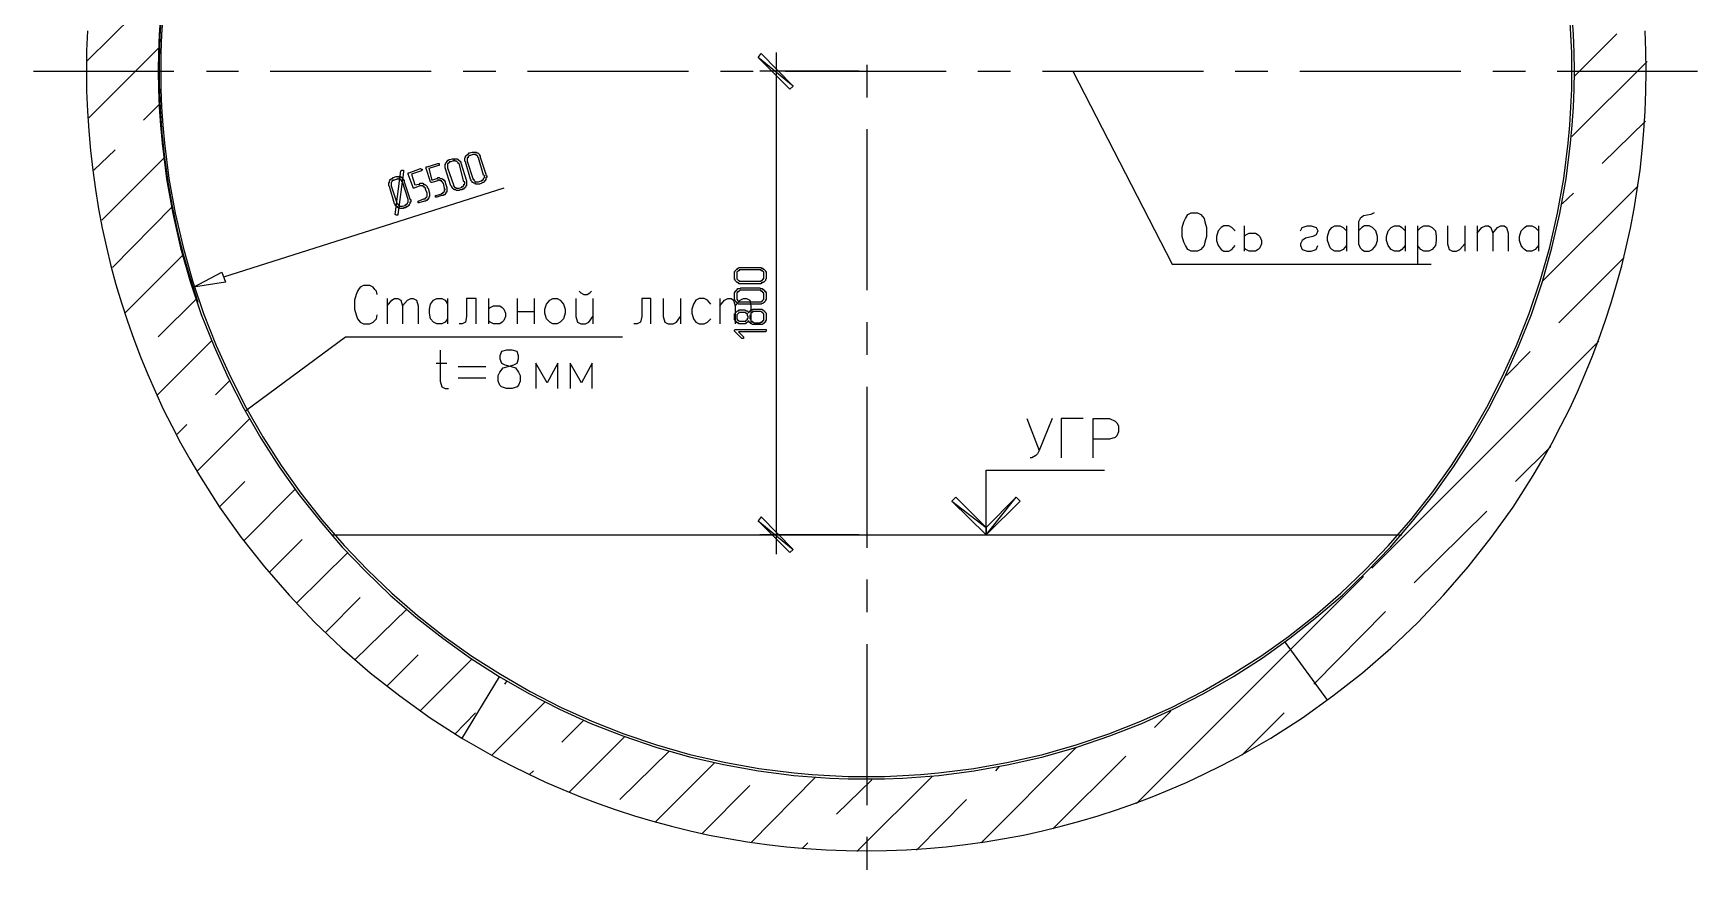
# Model space of a CAD drawing. Header units: millimetres. Extents: x 1 to 1188, y 1 to 840.
# Drawn here: x 850.3 to 979.7, y 202.1 to 267.1 of the extents above; entities that cross this region are included whole.
import ezdxf

# ---------------------------------------------------------------- set-up
doc = ezdxf.new("R2010")
doc.units = ezdxf.units.MM
doc.layers.add('GEOMETRY', color=7, linetype='Continuous')
doc.layers.add('TEXT_OUTLINE', color=7, linetype='Continuous')

msp = doc.modelspace()

# ---------------------------------------------------------------- linework, layer by layer
at = {"layer": 'GEOMETRY'}
for points in [[(854.53, 264.99), (860.05, 270.45)], [(970.1, 263.79), (973.4, 267.09)], [(854.65, 260.55), (860.18, 266.07)], [(908.06, 265.63), (908.06, 226.64)], [(850.34, 264.17), (861.26, 264.17)], [(863.8, 264.17), (866.27, 264.17)], [(868.75, 264.17), (881.26, 264.17)], [(883.74, 264.17), (886.28, 264.17)], [(888.75, 264.17), (901.26, 264.17)], [(903.74, 264.17), (906.28, 264.17)], [(914.53, 264.17), (906.79, 264.17)], [(908.76, 264.17), (921.27, 264.17)], [(915.11, 264.68), (915.11, 262.13)], [(923.74, 264.17), (926.28, 264.17)], [(928.76, 264.17), (941.27, 264.17)], [(931.11, 264.17), (938.85, 249.18), (958.98, 249.18)], [(943.74, 264.17), (946.28, 264.17)], [(948.76, 264.17), (961.27, 264.17)], [(963.75, 264.17), (966.29, 264.17)], [(968.76, 264.17), (979.68, 264.17)], [(969.91, 259.09), (975.75, 264.93)], [(858.91, 260.36), (860.18, 261.63)], [(972.26, 256.99), (975.62, 260.29)], [(915.11, 259.66), (915.11, 247.15)], [(855.03, 256.48), (856.69, 258.07)], [(855.67, 252.61), (860.56, 257.5)], [(886.91, 255.09), (865.13, 248.17)], [(967.68, 247.91), (975.05, 255.28)], [(856.49, 248.93), (861.13, 253.63)], [(969.14, 253.88), (970.03, 254.71)], [(954.54, 253.18), (954.28, 253.05), (953.71, 252.93), (953.46, 252.74), (953.33, 252.48), (953.33, 250.77), (953.46, 250.45), (953.59, 250.32), (953.78, 250.2), (954.16, 250.2), (954.41, 250.32), (954.67, 250.64), (954.79, 251.02), (954.79, 251.34), (954.67, 251.78), (954.54, 251.91), (954.41, 252.04), (954.16, 252.17), (953.78, 252.17), (953.59, 252.04), (953.33, 251.78)], [(943.74, 251.78), (943.49, 252.04), (943.24, 252.17), (942.86, 252.17), (942.66, 252.04), (942.41, 251.78), (942.28, 251.34), (942.28, 251.02), (942.41, 250.64), (942.66, 250.32), (942.86, 250.2), (943.24, 250.2), (943.49, 250.32), (943.74, 250.64)], [(944.44, 252.17), (944.44, 250.2)], [(944.44, 251.34), (944.57, 251.47), (944.82, 251.59), (945.33, 251.59), (945.52, 251.47), (945.65, 251.34), (945.78, 251.02), (945.78, 250.77), (945.65, 250.45), (945.52, 250.32), (945.33, 250.2), (944.82, 250.2), (944.57, 250.32), (944.44, 250.45)], [(948.82, 251.78), (948.95, 252.04), (949.33, 252.17), (949.65, 252.17), (950.03, 252.04), (950.16, 251.78), (950.03, 251.47), (949.78, 251.34), (949.21, 251.21), (948.95, 251.02), (948.82, 250.77), (948.82, 250.64), (948.95, 250.32), (949.33, 250.2), (949.65, 250.2), (950.03, 250.32), (950.16, 250.64)], [(952.38, 250.64), (952.13, 250.32), (951.87, 250.2), (951.49, 250.2), (951.24, 250.32), (951.11, 250.45), (950.92, 251.02), (950.92, 251.34), (951.05, 251.78), (951.24, 252.04), (951.49, 252.17), (951.87, 252.17), (952.13, 252.04), (952.38, 251.78)], [(952.38, 252.17), (952.38, 250.2)], [(956.95, 250.64), (956.7, 250.32), (956.51, 250.2), (956.13, 250.2), (955.87, 250.32), (955.75, 250.45), (955.62, 250.64), (955.49, 251.02), (955.49, 251.34), (955.62, 251.78), (955.87, 252.04), (956.13, 252.17), (956.51, 252.17), (956.7, 252.04), (956.95, 251.78)], [(956.95, 252.17), (956.95, 250.2)], [(957.9, 252.17), (957.9, 249.18)], [(957.9, 251.78), (958.16, 252.04), (958.41, 252.17), (958.79, 252.17), (959.05, 252.04), (959.3, 251.78), (959.37, 251.34), (959.37, 251.02), (959.3, 250.64), (959.05, 250.32), (958.79, 250.2), (958.41, 250.2), (958.16, 250.32), (957.9, 250.64)], [(960.25, 252.17), (960.25, 250.77), (960.38, 250.32), (960.63, 250.2), (960.95, 250.2), (961.21, 250.32), (961.59, 250.77)], [(961.59, 252.17), (961.59, 250.2)], [(962.54, 252.17), (962.54, 250.2)], [(962.54, 251.59), (962.92, 252.04), (963.18, 252.17), (963.43, 252.17), (963.62, 252.04), (963.75, 251.59), (963.75, 250.2)], [(963.75, 251.59), (964.13, 252.04), (964.38, 252.17), (964.64, 252.17), (964.83, 252.04), (964.95, 251.59), (964.95, 250.2)], [(967.3, 250.64), (967.05, 250.32), (966.79, 250.2), (966.41, 250.2), (966.22, 250.32), (966.1, 250.45), (965.97, 250.64), (965.84, 251.02), (965.84, 251.34), (965.97, 251.78), (966.22, 252.04), (966.41, 252.17), (966.79, 252.17), (967.05, 252.04), (967.3, 251.78)], [(967.3, 252.17), (967.3, 250.2)], [(857.51, 245.43), (862.02, 249.94)], [(968.89, 244.61), (973.97, 249.69)], [(877.07, 246.83), (877.01, 247.09), (876.88, 247.21), (876.75, 247.4), (876.5, 247.53), (875.99, 247.53), (875.74, 247.4), (875.61, 247.21), (875.54, 247.09), (875.42, 246.83), (875.29, 246.39), (875.29, 245.69), (875.42, 245.24), (875.54, 244.93), (875.74, 244.67), (875.99, 244.55), (876.5, 244.55), (876.75, 244.67), (877.01, 244.93), (877.07, 245.24)], [(892.75, 247.09), (892.88, 246.96), (893.13, 246.83), (893.39, 246.83), (893.58, 246.96), (893.71, 247.09)], [(860.05, 243.53), (863.04, 246.51)], [(877.83, 246.51), (877.83, 244.55)], [(877.83, 245.94), (878.21, 246.39), (878.4, 246.51), (878.66, 246.51), (878.91, 246.39), (879.04, 245.94), (879.04, 244.55)], [(879.04, 245.94), (879.42, 246.39), (879.67, 246.51), (879.86, 246.51), (880.12, 246.39), (880.24, 245.94), (880.24, 244.55)], [(882.53, 244.93), (882.34, 244.67), (882.09, 244.55), (881.7, 244.55), (881.45, 244.67), (881.2, 244.93), (881.13, 245.37), (881.13, 245.69), (881.2, 246.07), (881.45, 246.39), (881.7, 246.51), (882.09, 246.51), (882.34, 246.39), (882.53, 246.07)], [(882.53, 246.51), (882.53, 244.55)], [(884.75, 244.55), (884.75, 246.51), (883.99, 246.51), (883.99, 245.12), (883.93, 244.67), (883.67, 244.55), (883.42, 244.55)], [(885.71, 246.51), (885.71, 244.55)], [(885.71, 245.69), (885.83, 245.82), (886.09, 245.94), (886.59, 245.94), (886.78, 245.82), (886.91, 245.69), (887.04, 245.37), (887.04, 245.12), (886.91, 244.8), (886.78, 244.67), (886.59, 244.55), (886.09, 244.55), (885.83, 244.67), (885.71, 244.8)], [(887.93, 246.51), (887.93, 244.55)], [(889.26, 246.51), (889.26, 244.55)], [(892.5, 246.51), (892.5, 245.12), (892.63, 244.67), (892.88, 244.55), (893.26, 244.55), (893.52, 244.67), (893.83, 245.12)], [(893.83, 246.51), (893.83, 244.55)], [(898.34, 244.55), (898.34, 246.51), (897.64, 246.51), (897.64, 245.12), (897.52, 244.67), (897.26, 244.55), (897.01, 244.55)], [(899.29, 246.51), (899.29, 245.12), (899.42, 244.67), (899.68, 244.55), (900.06, 244.55), (900.31, 244.67), (900.63, 245.12)], [(900.63, 246.51), (900.63, 244.55)], [(902.98, 246.07), (902.72, 246.39), (902.47, 246.51), (902.09, 246.51), (901.83, 246.39), (901.64, 246.07), (901.52, 245.69), (901.52, 245.37), (901.64, 244.93), (901.83, 244.67), (902.09, 244.55), (902.47, 244.55), (902.72, 244.67), (902.98, 244.93)], [(903.68, 246.51), (903.68, 244.55)], [(903.68, 245.94), (904.06, 246.39), (904.31, 246.51), (904.56, 246.51), (904.76, 246.39), (904.88, 245.94), (904.88, 244.55)], [(904.88, 245.94), (905.26, 246.39), (905.52, 246.51), (905.77, 246.51), (906.03, 246.39), (906.09, 245.94), (906.09, 244.55)], [(887.93, 245.5), (889.26, 245.5)], [(915.11, 244.67), (915.11, 242.13)], [(859.99, 239.02), (864.24, 243.28)], [(866.85, 237.81), (874.59, 243.53), (896.12, 243.53)], [(954.35, 225.56), (972, 243.21)], [(881.96, 242.51), (881.96, 240.1), (882.09, 239.66), (882.34, 239.53), (882.59, 239.53)], [(964.83, 240.54), (966.67, 242.39)], [(881.64, 241.5), (882.47, 241.5)], [(883.36, 241.24), (885.51, 241.24)], [(891.1, 239.53), (891.1, 241.5), (890.28, 239.97), (889.39, 241.5), (889.39, 239.53)], [(893.77, 239.53), (893.77, 241.5), (892.94, 239.97), (892.06, 241.5), (892.06, 239.53)], [(864.5, 239.02), (865.64, 240.16)], [(883.36, 240.35), (885.51, 240.35)], [(915.11, 239.66), (915.11, 227.15)], [(861.51, 235.97), (862.27, 236.73)], [(863.1, 233.12), (867.16, 237.18)], [(927.55, 237.18), (928.5, 234.7)], [(929.52, 237.18), (928.5, 234.7), (928.38, 234.45), (928.25, 234.32), (927.93, 234.13), (927.81, 234.13)], [(931.93, 237.18), (930.22, 237.18), (930.22, 234.13)], [(932.69, 234.13), (932.69, 237.18), (933.97, 237.18), (934.41, 236.99), (934.54, 236.86), (934.66, 236.61), (934.66, 236.16), (934.54, 235.85), (934.41, 235.72), (933.97, 235.59), (932.69, 235.59)], [(965.53, 232.29), (968.26, 235.02)], [(924.38, 228.16), (926.73, 231.08), (927.04, 230.77), (924.38, 228.16), (924.38, 233.18), (933.58, 233.18)], [(864.81, 230.32), (866.78, 232.29)], [(866.72, 227.72), (870.72, 231.72)], [(957.65, 224.42), (963.3, 230)], [(868.69, 225.24), (871.23, 227.78)], [(873.51, 228.16), (956.7, 228.16)], [(914.53, 228.16), (906.79, 228.16)], [(917.65, 228.16), (927.36, 228.16)], [(870.78, 222.83), (874.78, 226.77)], [(915.11, 224.67), (915.11, 222.13)], [(936.06, 207.27), (953.71, 224.92)], [(873.01, 220.54), (875.74, 223.27)], [(875.35, 218.45), (879.36, 222.38)], [(949.84, 216.54), (955.43, 222.19)], [(877.83, 216.42), (880.24, 218.83)], [(915.11, 219.65), (915.11, 207.14)], [(947.62, 219.78), (950.92, 215.27)], [(880.43, 214.51), (884.43, 218.51)], [(886.53, 217.11), (883.61, 212.29)], [(886.98, 216.54), (887.17, 216.8)], [(885.96, 211.02), (890.09, 215.14)], [(883.1, 212.67), (884.69, 214.32)], [(891.42, 212.03), (893.13, 213.75)], [(937.46, 213.18), (938.73, 214.45)], [(944.25, 211.02), (947.55, 214.32)], [(891.99, 208.16), (896.31, 212.48)], [(895.93, 207.59), (899.74, 211.33)], [(924, 204.22), (931.36, 211.59)], [(929.58, 205.3), (935.23, 210.95)], [(888.88, 209.49), (889.2, 209.81)], [(898.66, 205.81), (903.29, 210.45)], [(925.14, 209.81), (925.39, 210.13)], [(902.28, 204.92), (906.03, 208.67)], [(906.09, 204.22), (911.11, 209.3)], [(912.76, 206.45), (915.49, 209.11)], [(914.34, 203.53), (920.19, 209.37)], [(918.98, 203.65), (922.85, 207.59)], [(915.11, 204.67), (915.11, 202.13)], [(910.09, 203.78), (910.53, 204.22)]]:
    msp.add_lwpolyline(points, dxfattribs=at)
for points in [[(909.39, 263.02), (906.66, 265.25), (906.91, 265.56)], [(909.14, 262.77), (909.39, 263.02), (906.66, 265.25)], [(885.51, 256.17), (885.51, 256.1), (885.58, 256.04), (885.58, 255.91), (885.51, 255.91), (885.51, 255.72), (885.45, 255.72), (885.45, 255.66), (885.39, 255.66), (885.39, 255.59), (885.32, 255.53), (885.26, 255.53), (885.2, 255.47), (885.01, 255.4), (884.69, 255.4), (884.69, 255.47), (884.56, 255.47), (884.5, 255.53), (884.43, 255.53), (884.43, 255.59), (884.37, 255.66), (884.37, 255.72), (884.31, 255.78), (883.93, 257.12), (883.86, 257.18), (883.86, 257.44), (883.93, 257.5), (883.93, 257.56), (884.12, 257.75), (884.18, 257.75), (884.18, 257.82), (884.24, 257.82), (884.43, 257.88), (884.75, 257.88), (884.82, 257.82), (884.88, 257.82), (885.01, 257.69), (885.01, 257.63), (885.07, 257.63), (885.07, 257.5)], [(885.32, 256.1), (884.94, 257.44), (884.88, 257.5), (884.88, 257.56), (884.82, 257.63), (884.75, 257.63), (884.75, 257.69), (884.5, 257.69), (884.31, 257.63), (884.24, 257.63), (884.18, 257.56), (884.12, 257.56), (884.12, 257.44), (884.05, 257.44), (884.05, 257.18), (884.5, 255.85), (884.5, 255.78), (884.56, 255.78), (884.56, 255.72), (884.69, 255.59), (884.94, 255.59), (885.13, 255.66), (885.2, 255.66), (885.2, 255.72), (885.26, 255.72), (885.32, 255.78), (885.32, 255.85), (885.39, 255.91), (885.39, 256.04)], [(879.1, 256.36), (878.66, 253.05), (878.66, 252.99), (878.53, 252.99), (878.47, 253.05), (878.91, 256.42), (878.97, 256.48), (879.1, 256.48)], [(881.13, 254.71), (881.13, 254.45), (881.07, 254.39), (881.07, 254.33), (881.01, 254.26), (881.01, 254.2), (880.94, 254.2), (880.94, 254.13), (880.88, 254.13), (880.82, 254.07), (880.75, 254.07), (880.31, 253.94), (880.24, 253.94), (880.24, 254.07), (880.69, 254.26), (880.82, 254.26), (880.82, 254.33), (880.88, 254.33), (880.88, 254.39), (880.94, 254.45), (880.94, 254.71), (880.82, 255.02), (880.82, 255.09), (880.75, 255.15), (880.69, 255.21), (880.63, 255.21), (880.63, 255.28), (880.37, 255.28), (879.93, 255.09), (879.86, 255.09), (879.86, 255.15), (879.48, 256.17), (879.48, 256.29), (879.55, 256.29), (880.43, 256.61), (880.5, 256.55), (880.56, 256.55), (880.56, 256.48), (880.5, 256.48), (880.5, 256.42), (879.74, 256.17), (879.99, 255.34), (880.31, 255.4), (880.37, 255.4), (880.37, 255.47), (880.63, 255.47), (880.63, 255.4), (880.75, 255.4), (880.75, 255.34), (880.82, 255.34), (880.94, 255.21), (880.94, 255.15), (881.01, 255.09)], [(882.47, 255.15), (882.47, 254.77), (882.4, 254.77), (882.4, 254.71), (882.28, 254.58), (882.21, 254.58), (882.21, 254.52), (882.09, 254.52), (881.7, 254.39), (881.58, 254.39), (881.58, 254.52), (881.64, 254.52), (882.09, 254.64), (882.09, 254.71), (882.15, 254.71), (882.21, 254.77), (882.28, 254.83), (882.28, 254.96), (882.34, 254.96), (882.34, 255.02), (882.28, 255.02), (882.28, 255.09), (882.21, 255.47), (882.15, 255.47), (882.15, 255.53), (882.09, 255.59), (882.09, 255.66), (881.96, 255.66), (881.96, 255.72), (881.77, 255.72), (881.77, 255.66), (881.32, 255.53), (881.26, 255.53), (881.2, 255.59), (880.88, 256.61), (880.88, 256.74), (880.94, 256.74), (881.77, 256.99), (881.89, 256.99), (881.89, 256.86), (881.83, 256.86), (881.07, 256.61), (881.32, 255.72), (881.7, 255.85), (881.77, 255.85), (881.77, 255.91), (881.89, 255.91), (881.96, 255.85), (882.09, 255.85), (882.15, 255.78), (882.21, 255.78), (882.21, 255.72), (882.28, 255.72), (882.28, 255.66), (882.34, 255.59), (882.34, 255.53)], [(883.99, 255.66), (883.99, 255.28), (883.93, 255.21), (883.93, 255.15), (883.86, 255.15), (883.86, 255.09), (883.8, 255.09), (883.8, 255.02), (883.67, 255.02), (883.67, 254.96), (883.48, 254.96), (883.42, 254.9), (883.23, 254.9), (883.17, 254.96), (883.04, 254.96), (883.04, 255.02), (882.98, 255.02), (882.91, 255.09), (882.91, 255.15), (882.85, 255.15), (882.85, 255.21), (882.78, 255.28), (882.34, 256.67), (882.34, 256.93), (882.4, 256.99), (882.4, 257.06), (882.47, 257.12), (882.47, 257.18), (882.53, 257.18), (882.53, 257.25), (882.59, 257.25), (882.66, 257.31), (882.72, 257.31), (882.91, 257.37), (883.29, 257.37), (883.29, 257.31), (883.36, 257.31), (883.55, 257.12), (883.55, 257.06)], [(883.8, 255.59), (883.42, 256.99), (883.36, 256.99), (883.36, 257.06), (883.23, 257.18), (883.1, 257.18), (883.1, 257.25), (882.98, 257.25), (882.98, 257.18), (882.91, 257.18), (882.78, 257.12), (882.66, 257.12), (882.66, 257.06), (882.59, 257.06), (882.59, 256.99), (882.53, 256.99), (882.53, 256.67), (882.98, 255.34), (882.98, 255.28), (883.1, 255.15), (883.17, 255.15), (883.17, 255.09), (883.42, 255.09), (883.61, 255.15), (883.67, 255.21), (883.74, 255.21), (883.74, 255.28), (883.8, 255.28), (883.8, 255.4), (883.86, 255.4), (883.86, 255.59)], [(879.61, 254.26), (879.61, 254.2), (879.67, 254.2), (879.67, 254.01), (879.61, 254.01), (879.61, 253.88), (879.55, 253.82), (879.55, 253.75), (879.48, 253.75), (879.48, 253.69), (879.42, 253.69), (879.42, 253.63), (879.29, 253.63), (879.29, 253.56), (879.1, 253.56), (879.1, 253.5), (878.85, 253.5), (878.78, 253.56), (878.66, 253.56), (878.66, 253.63), (878.59, 253.63), (878.53, 253.69), (878.53, 253.75), (878.47, 253.75), (878.47, 253.82), (878.4, 253.88), (878.02, 255.21), (877.96, 255.28), (877.96, 255.53), (878.02, 255.53), (878.02, 255.66), (878.08, 255.72), (878.08, 255.78), (878.15, 255.78), (878.21, 255.85), (878.28, 255.85), (878.28, 255.91), (878.34, 255.91), (878.53, 255.98), (878.91, 255.98), (878.91, 255.91), (879.04, 255.91), (879.04, 255.85), (879.1, 255.78), (879.1, 255.72), (879.16, 255.72), (879.16, 255.59)], [(879.48, 254.2), (879.04, 255.59), (878.97, 255.59), (878.97, 255.72), (878.91, 255.72), (878.85, 255.78), (878.72, 255.78), (878.72, 255.85), (878.66, 255.85), (878.66, 255.78), (878.59, 255.78), (878.4, 255.72), (878.28, 255.72), (878.28, 255.66), (878.21, 255.66), (878.21, 255.59), (878.15, 255.53), (878.15, 255.28), (878.59, 253.94), (878.59, 253.88), (878.66, 253.88), (878.66, 253.82), (878.72, 253.82), (878.72, 253.75), (878.78, 253.75), (878.85, 253.69), (879.04, 253.69), (879.23, 253.75), (879.29, 253.82), (879.36, 253.82), (879.36, 253.88), (879.42, 253.88), (879.42, 253.94), (879.48, 254.01)], [(940.32, 253.18), (940.82, 253.18), (941.08, 253.05), (941.33, 252.74), (941.39, 252.48), (941.52, 252.04), (941.52, 251.34), (941.39, 250.9), (941.33, 250.64), (941.08, 250.32), (940.82, 250.2), (940.32, 250.2), (940.06, 250.32), (939.87, 250.64), (939.74, 250.9), (939.62, 251.34), (939.62, 252.04), (939.74, 252.48), (939.87, 252.74), (940.06, 253.05)], [(865, 248.55), (865.26, 247.78), (862.78, 247.4)], [(906.79, 248.93), (906.91, 248.93), (906.91, 248.86), (907.04, 248.86), (907.04, 248.8), (907.1, 248.8), (907.17, 248.74), (907.23, 248.67), (907.23, 248.61), (907.29, 248.61), (907.29, 248.04), (907.23, 247.98), (907.23, 247.91), (907.1, 247.78), (907.04, 247.78), (907.04, 247.72), (906.91, 247.72), (906.91, 247.66), (905.2, 247.66), (905.14, 247.72), (905.07, 247.72), (905.07, 247.78), (905.01, 247.78), (904.88, 247.91), (904.88, 247.98), (904.82, 247.98), (904.82, 248.61), (904.88, 248.61), (904.88, 248.67), (904.95, 248.74), (905.01, 248.8), (905.07, 248.8), (905.07, 248.86), (905.14, 248.86), (905.2, 248.93)], [(906.79, 248.74), (905.2, 248.74), (905.2, 248.67), (905.14, 248.67), (905.01, 248.55), (905.01, 248.04), (905.07, 247.98), (905.14, 247.91), (905.2, 247.91), (905.2, 247.85), (906.91, 247.85), (906.91, 247.91), (906.98, 247.91), (907.04, 247.98), (907.04, 248.04), (907.1, 248.04), (907.1, 248.55), (906.98, 248.67), (906.91, 248.67), (906.91, 248.74)], [(906.79, 247.34), (906.85, 247.28), (906.98, 247.28), (907.04, 247.21), (907.1, 247.21), (907.1, 247.15), (907.17, 247.15), (907.17, 247.09), (907.23, 247.09), (907.23, 247.02), (907.29, 246.96), (907.29, 246.45), (907.23, 246.39), (907.23, 246.32), (907.17, 246.26), (907.17, 246.2), (907.1, 246.2), (907.04, 246.13), (906.98, 246.13), (906.91, 246.07), (905.14, 246.07), (905.01, 246.2), (904.95, 246.2), (904.95, 246.26), (904.88, 246.32), (904.88, 246.39), (904.82, 246.39), (904.82, 246.96), (904.88, 247.02), (904.88, 247.09), (904.95, 247.09), (904.95, 247.15), (905.01, 247.15), (905.01, 247.21), (905.07, 247.21), (905.07, 247.28), (905.26, 247.28), (905.33, 247.34)], [(906.79, 247.15), (905.26, 247.15), (905.2, 247.09), (905.14, 247.09), (905.14, 247.02), (905.07, 247.02), (905.07, 246.96), (905.01, 246.96), (905.01, 246.45), (905.07, 246.39), (905.07, 246.32), (905.14, 246.32), (905.2, 246.26), (906.91, 246.26), (906.98, 246.32), (907.04, 246.32), (907.04, 246.39), (907.1, 246.45), (907.1, 246.96), (907.04, 246.96), (907.04, 247.02), (906.98, 247.02), (906.98, 247.09), (906.91, 247.09), (906.85, 247.15)], [(890.72, 246.51), (891.04, 246.51), (891.29, 246.39), (891.55, 246.07), (891.67, 245.69), (891.67, 245.37), (891.55, 244.93), (891.29, 244.67), (891.04, 244.55), (890.72, 244.55), (890.47, 244.67), (890.21, 244.93), (890.09, 245.37), (890.09, 245.69), (890.21, 246.07), (890.47, 246.39)], [(906.79, 245.69), (906.98, 245.69), (906.98, 245.63), (907.04, 245.63), (907.1, 245.56), (907.17, 245.56), (907.17, 245.5), (907.29, 245.37), (907.29, 244.8), (907.23, 244.8), (907.23, 244.67), (907.17, 244.67), (907.17, 244.61), (907.1, 244.61), (907.1, 244.55), (907.04, 244.55), (906.98, 244.48), (906.22, 244.48), (906.15, 244.55), (906.09, 244.55), (906.09, 244.61), (906.03, 244.61), (905.96, 244.67), (905.96, 244.74), (905.9, 244.74), (905.9, 244.67), (905.83, 244.67), (905.77, 244.61), (905.71, 244.61), (905.71, 244.55), (905.14, 244.55), (905.14, 244.61), (905.01, 244.61), (905.01, 244.67), (904.95, 244.67), (904.95, 244.74), (904.88, 244.74), (904.88, 244.86), (904.82, 244.86), (904.82, 245.31), (904.88, 245.31), (904.88, 245.37), (905.07, 245.56), (905.14, 245.56), (905.2, 245.63), (905.64, 245.63), (905.71, 245.56), (905.83, 245.56), (905.83, 245.5), (905.9, 245.5), (905.9, 245.43), (905.96, 245.43), (905.96, 245.5), (906.03, 245.5), (906.03, 245.56), (906.09, 245.56), (906.09, 245.63), (906.22, 245.63), (906.22, 245.69)], [(905.52, 245.43), (905.2, 245.43), (905.14, 245.37), (905.01, 245.24), (905.01, 244.93), (905.07, 244.86), (905.07, 244.8), (905.14, 244.8), (905.2, 244.74), (905.71, 244.74), (905.71, 244.8), (905.77, 244.8), (905.77, 244.86), (905.83, 244.86), (905.83, 244.99), (905.9, 244.99), (905.9, 245.12), (905.83, 245.18), (905.83, 245.31), (905.77, 245.31), (905.77, 245.37), (905.71, 245.37), (905.64, 245.43)], [(906.79, 245.5), (906.22, 245.5), (906.22, 245.43), (906.15, 245.43), (906.15, 245.37), (906.09, 245.37), (906.09, 245.24), (906.03, 245.18), (906.03, 244.93), (906.09, 244.93), (906.09, 244.8), (906.15, 244.74), (906.22, 244.74), (906.22, 244.67), (906.28, 244.67), (906.34, 244.61), (906.85, 244.61), (906.85, 244.67), (906.98, 244.67), (906.98, 244.74), (907.04, 244.74), (907.04, 244.8), (907.1, 244.8), (907.1, 245.31), (907.04, 245.37), (907.04, 245.43), (906.98, 245.43), (906.91, 245.5)], [(907.23, 244.1), (907.29, 244.1), (907.29, 243.97), (907.23, 243.91), (905.14, 243.91), (905.52, 243.53), (905.52, 243.4), (905.39, 243.4), (904.82, 243.97), (904.82, 244.04), (904.88, 244.1)], [(887.1, 242.51), (886.72, 242.39), (886.59, 242.07), (886.59, 241.82), (886.72, 241.5), (886.98, 241.37), (887.48, 241.24), (887.8, 241.12), (888.05, 240.8), (888.18, 240.54), (888.18, 240.1), (888.05, 239.78), (887.93, 239.66), (887.55, 239.53), (887.1, 239.53), (886.72, 239.66), (886.59, 239.78), (886.47, 240.1), (886.47, 240.54), (886.59, 240.8), (886.85, 241.12), (887.23, 241.24), (887.67, 241.37), (887.93, 241.5), (888.05, 241.82), (888.05, 242.07), (887.93, 242.39), (887.55, 242.51)], [(922.03, 231.08), (921.71, 230.77), (924.38, 228.73)], [(921.71, 230.77), (924.38, 228.73), (924.38, 228.16)], [(924.38, 228.73), (924.38, 228.16), (926.73, 231.08)], [(906.91, 229.56), (906.66, 229.24), (909.39, 227.02)], [(906.66, 229.24), (909.39, 227.02), (909.14, 226.77)]]:
    msp.add_lwpolyline(points, close=True, dxfattribs=at)
at = {"layer": 'TEXT_OUTLINE'}
for points in [[(860.21, 268.43), (860.12, 267.03), (860.07, 265.62), (860.05, 264.2)], [(860.31, 268.79), (860.18, 266.91), (860.12, 265.03), (860.12, 263.14), (860.19, 261.25), (860.33, 259.36), (860.53, 257.47), (860.79, 255.58), (861.12, 253.7), (861.52, 251.82), (861.99, 249.95), (862.52, 248.09), (863.12, 246.24)], [(860.4, 268.42), (860.31, 267.02), (860.26, 265.61), (860.24, 264.2)], [(969.91, 264.2), (969.89, 265.61), (969.83, 267.02), (969.75, 268.42)], [(970.1, 264.2), (970.08, 265.62), (970.02, 267.03), (969.94, 268.43)], [(854.54, 267.32), (854.48, 265.76), (854.46, 264.2)], [(975.68, 264.2), (975.66, 265.76), (975.61, 267.32)], [(854.46, 264.2), (854.48, 262.63), (854.54, 261.08), (854.64, 259.54), (854.78, 258), (854.95, 256.48), (855.16, 254.97), (855.41, 253.47), (855.69, 251.98), (856.02, 250.51), (856.37, 249.05), (856.76, 247.61), (857.19, 246.18), (857.65, 244.76), (858.14, 243.36), (858.67, 241.97), (859.23, 240.61), (859.82, 239.26), (860.44, 237.92), (861.09, 236.61), (861.78, 235.31), (862.49, 234.03), (863.24, 232.77), (864.81, 230.31), (866.5, 227.93), (868.3, 225.65), (870.21, 223.45), (872.22, 221.34), (874.32, 219.33), (876.52, 217.43), (878.81, 215.63), (881.19, 213.94), (883.65, 212.36), (884.9, 211.62), (886.18, 210.9), (887.48, 210.22), (888.8, 209.57), (890.13, 208.94), (891.48, 208.35), (892.85, 207.79), (894.23, 207.27), (895.63, 206.77), (897.05, 206.31), (898.48, 205.89), (899.93, 205.5), (901.39, 205.14), (902.86, 204.82), (904.34, 204.54), (905.84, 204.29), (907.35, 204.08), (908.88, 203.9), (910.41, 203.77), (911.95, 203.67), (913.51, 203.61), (915.07, 203.59)], [(860.05, 264.2), (860.07, 262.78), (860.12, 261.37), (860.21, 259.97), (860.34, 258.57), (860.69, 255.82), (861.17, 253.11), (861.78, 250.45), (862.53, 247.84), (863.39, 245.28), (864.38, 242.78), (865.48, 240.34), (866.69, 237.97), (868.02, 235.67), (869.45, 233.44), (870.98, 231.28), (872.62, 229.2), (874.35, 227.2), (876.17, 225.29), (878.08, 223.47), (880.07, 221.74), (882.15, 220.11), (884.31, 218.57), (886.54, 217.14), (888.85, 215.82), (891.22, 214.6), (893.66, 213.5), (896.16, 212.52), (898.71, 211.65), (901.32, 210.91), (903.98, 210.29), (906.69, 209.81), (909.45, 209.46), (910.84, 209.34), (912.24, 209.25), (913.65, 209.19), (915.07, 209.18)], [(860.24, 264.2), (860.26, 262.78), (860.31, 261.38), (860.4, 259.98), (860.52, 258.59), (860.87, 255.85), (861.36, 253.15), (861.97, 250.5), (862.71, 247.89), (863.57, 245.35), (864.55, 242.86), (865.65, 240.43), (866.86, 238.06), (868.18, 235.77), (869.61, 233.54), (871.14, 231.39), (872.76, 229.32), (874.49, 227.33), (876.3, 225.43), (878.21, 223.61), (880.2, 221.89), (882.27, 220.26), (884.42, 218.73), (886.64, 217.31), (888.94, 215.98), (891.3, 214.77), (893.73, 213.68), (896.22, 212.69), (898.77, 211.83), (901.37, 211.09), (904.02, 210.48), (906.72, 210), (909.47, 209.65), (910.86, 209.53), (912.25, 209.44), (913.66, 209.38), (915.07, 209.37)], [(915.07, 209.18), (916.49, 209.19), (917.91, 209.25), (919.31, 209.34), (920.7, 209.46), (923.45, 209.81), (926.16, 210.29), (928.82, 210.91), (931.44, 211.65), (933.99, 212.52), (936.49, 213.5), (938.93, 214.6), (941.3, 215.82), (943.61, 217.14), (945.84, 218.57), (947.99, 220.11), (950.07, 221.74), (952.07, 223.47), (953.98, 225.29), (955.8, 227.2), (957.53, 229.2), (959.17, 231.28), (960.7, 233.44), (962.13, 235.67), (963.46, 237.97), (964.67, 240.34), (965.77, 242.78), (966.76, 245.28), (967.62, 247.84), (968.36, 250.45), (968.98, 253.11), (969.46, 255.82), (969.81, 258.57), (969.94, 259.97), (970.02, 261.37), (970.08, 262.78), (970.1, 264.2)], [(915.07, 209.37), (916.49, 209.38), (917.9, 209.44), (919.29, 209.53), (920.68, 209.65), (923.42, 210), (926.12, 210.48), (928.78, 211.09), (931.38, 211.83), (933.93, 212.69), (936.42, 213.68), (938.85, 214.77), (941.21, 215.98), (943.51, 217.31), (945.73, 218.73), (947.88, 220.26), (949.95, 221.89), (951.94, 223.61), (953.85, 225.43), (955.66, 227.33), (957.38, 229.32), (959.01, 231.39), (960.54, 233.54), (961.97, 235.77), (963.29, 238.06), (964.5, 240.43), (965.6, 242.86), (966.58, 245.35), (967.44, 247.89), (968.18, 250.5), (968.79, 253.15), (969.27, 255.85), (969.62, 258.59), (969.75, 259.98), (969.83, 261.38), (969.89, 262.78), (969.91, 264.2)], [(915.07, 203.59), (916.64, 203.61), (918.19, 203.67), (919.74, 203.77), (921.27, 203.9), (922.79, 204.08), (924.3, 204.29), (925.8, 204.54), (927.29, 204.82), (928.76, 205.14), (930.22, 205.5), (931.67, 205.89), (933.1, 206.31), (934.51, 206.77), (935.91, 207.27), (937.3, 207.79), (938.67, 208.35), (940.02, 208.94), (941.35, 209.57), (942.67, 210.22), (943.96, 210.9), (945.24, 211.62), (946.5, 212.36), (948.96, 213.94), (951.34, 215.63), (953.63, 217.43), (955.83, 219.33), (957.93, 221.34), (959.94, 223.45), (961.84, 225.65), (963.64, 227.93), (965.33, 230.31), (966.91, 232.77), (967.65, 234.03), (968.37, 235.31), (969.05, 236.61), (969.71, 237.92), (970.33, 239.26), (970.92, 240.61), (971.48, 241.97), (972.01, 243.36), (972.5, 244.76), (972.96, 246.18), (973.38, 247.61), (973.78, 249.05), (974.13, 250.51), (974.45, 251.98), (974.74, 253.47), (974.99, 254.97), (975.2, 256.48), (975.37, 258), (975.51, 259.54), (975.61, 261.08), (975.66, 262.63), (975.68, 264.2)]]:
    msp.add_lwpolyline(points, dxfattribs=at)

doc.saveas('drawing.dxf')
